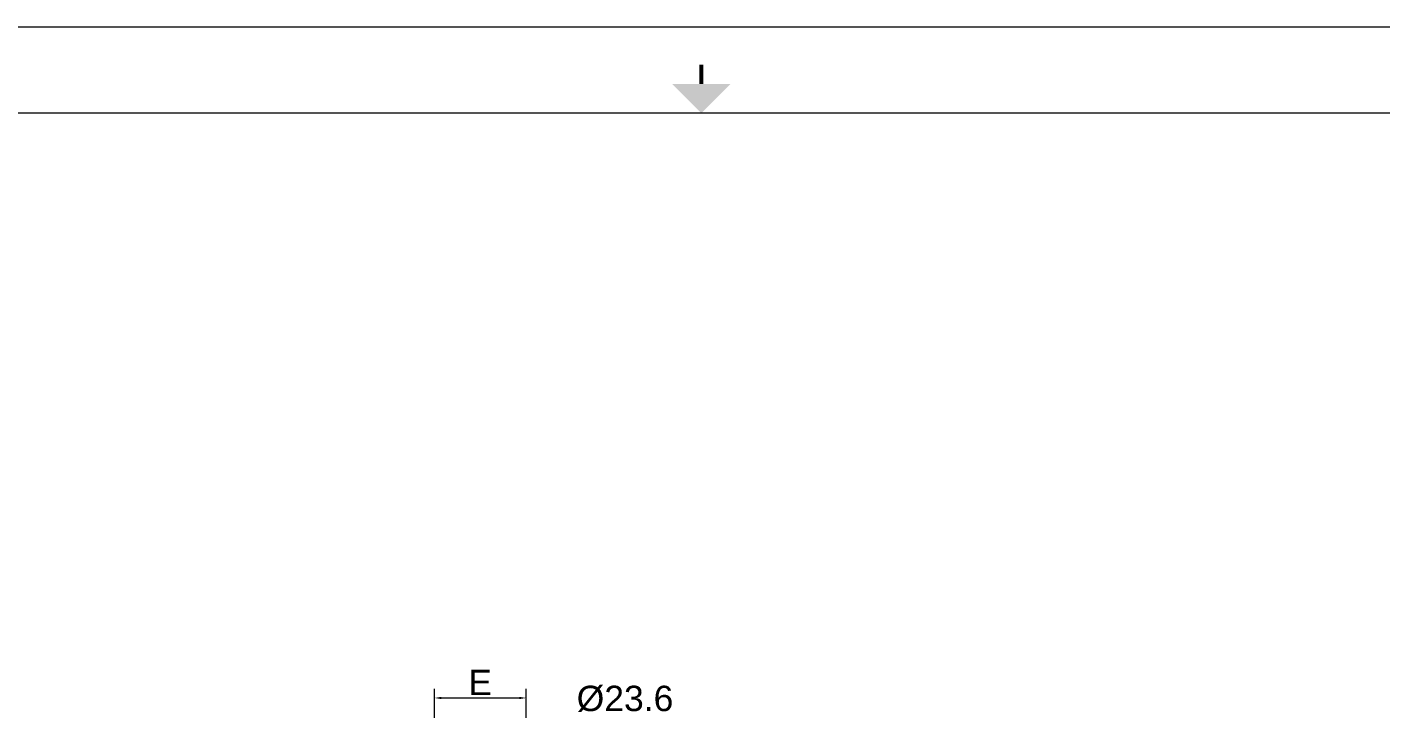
# Model space of a CAD drawing. Header units: inches. Extents: x 0 to 26418, y 0 to 20128.
# Drawn here: x 8830 to 17624, y 15699 to 20128 of the extents above; entities that cross this region are included whole.
import ezdxf
from ezdxf.enums import TextEntityAlignment as Align

# ---------------------------------------------------------------- set-up
doc = ezdxf.new("R2010")
doc.units = ezdxf.units.IN
doc.header["$MEASUREMENT"] = 0
doc.layers.get('Defpoints').update_dxf_attribs({"lineweight": 5})
doc.layers.add('Title Block', color=7, linetype='Continuous', lineweight=5)
doc.styles.add('ACANSTS', font='romans.shx', dxfattribs={"height": 1})
doc.styles.add('Roman', font='arial.ttf')
doc.styles.get("Standard").update_dxf_attribs({"font": 'arial.ttf'})
doc.dimstyles.new('ISO-25', dxfattribs={"dimscale": 30, "dimtxt": 1.5, "dimasz": 1.5, "dimexe": 2, "dimexo": 2, "dimtad": 1, "dimtih": 1, "dimtoh": 1, "dimdec": 1, "dimlfac": 0.03937, "dimdsep": 46, "dimtxsty": 'Standard', "dimcen": 2.5, "dimclrd": 7, "dimclre": 7, "dimclrt": 7, "dimadec": 0, "dimazin": 0, "dimtfac": 1, "dimtdec": 1, "dimtmove": 0, "dimatfit": 3, "dimfxl": 1, "dimlwd": 5, "dimlwe": 5, "dimarcsym": 0})

# ---------------------------------------------------------------- blocks, each defined once
blk = doc.blocks.new('LONE STAR BLOWER TITLE BLOCK (SIZE A)')
at = {"layer": 'Title Block', "lineweight": 15}
for p, q in [((23.625, 18), (0, 18)), ((23.125, 17.5), (0.5, 17.5)), ((23.125, 17.5), (0.5, 17.5))]:
    blk.add_line(p, q, dxfattribs=at)
at = {"layer": 'Title Block', "lineweight": 15, "const_width": 0.0225}
blk.add_lwpolyline([(11.8125, 17.7812), (11.8125, 17.6687)], dxfattribs=at)
at = {"layer": 'Title Block', "lineweight": 15}
blk.add_solid([(11.6437, 17.6687), (11.9813, 17.6687), (11.8125, 17.5)], dxfattribs=at)
at = {"layer": 'Title Block', "lineweight": 15, "style": 'ACANSTS'}
for tag, p, height in [('DRAWN_BY', (14.7817, 2.2896), 0.135), ('DRAWN_DATE', (15.8526, 2.3021), 0.135), ('DRAWING_SUBTITLE', (17.7236, 1.9768), 0.2025), ('CHECKED_BY', (14.804, 1.9438), 0.135), ('CHECK_DATE', (15.8339, 1.9487), 0.135), ('ENGINEER', (14.7979, 1.6123), 0.135), ('ENG_DATE', (15.8249, 1.6112), 0.135), ('DRAWING_SUBTITLE', (17.7211, 1.5494), 0.2025), ('MANUFACTURING', (14.7936, 1.2748), 0.135), ('MFG_DATE', (15.826, 1.2778), 0.135), ('CONTROL', (14.7936, 0.9373), 0.135), ('CONTROL_DATE', (15.826, 0.9403), 0.135), ('CAGE_CODE', (17.9275, 0.9163), 0.135), ('MODEL_FILE_NAME', (9.0607, 0.6111), 0.135), ('APPROVED_BY', (14.7823, 0.5726), 0.135), ('APPROVAL_DATE', (15.8177, 0.5698), 0.135)]:
    blk.add_attdef(tag, p, '', height=height, dxfattribs=at)
at = {"layer": 'Title Block', "lineweight": 15, "style": 'Roman', "flags": 8}
for tag, height, p in [('DWG_NUMBER', 0.2812, (19.0664, 1.1474)), ('SCALE', 0.135, (18.1035, 0.7041)), ('SHEETNUMBER', 0.135, (21.2556, 0.7041)), ('TOTA_SHEETS', 0.135, (21.8939, 0.7016))]:
    blk.add_attdef(tag, text='', height=height, dxfattribs=at).set_placement(p, align=Align.TOP_LEFT)
at = {"layer": 'Title Block', "lineweight": 15, "style": 'ACANSTS'}
blk.add_attdef('REVISION', text='', height=0.135, dxfattribs=at).set_placement((22.8495, 0.8933), align=Align.CENTER)
blk = doc.blocks.new('*D30')
at = {"color": 7, "linetype": 'Continuous', "lineweight": 5, "transparency": 16777216}
for p, q in [((11475.7, 15594.2), (11475.7, 15830.1)), ((12072, 15594.2), (12072, 15830.1)), ((11520.7, 15770.1), (12027, 15770.1))]:
    blk.add_line(p, q, dxfattribs=at)
at = {"color": 7, "transparency": 16777216}
for points in [[(11520.7, 15777.6), (11520.7, 15762.6), (11475.7, 15770.1)], [(12027, 15777.6), (12027, 15762.6), (12072, 15770.1)]]:
    blk.add_solid(points, dxfattribs=at)
at = {"layer": 'Defpoints', "color": 0, "transparency": 16777216}
for p in [(12072, 15770.1), (11475.7, 15534.2), (12072, 15534.2)]:
    blk.add_point(p, dxfattribs=at)
at = {"color": 7, "lineweight": 5, "transparency": 16777216, "insert": (11772.9, 15871.3), "char_height": 165, "attachment_point": 5, "style": 'Roman'}
blk.add_mtext('E', dxfattribs=at)
blk = doc.blocks.new('*D32')
at = {"color": 7, "linetype": 'Continuous', "lineweight": 5, "transparency": 16777216}
for p, q in [((12414.9, 15259.2), (12414.9, 15632)), ((12459.9, 15572), (12968.9, 15572)), ((13013.9, 15259.2), (13013.9, 15632))]:
    blk.add_line(p, q, dxfattribs=at)
at = {"color": 7, "transparency": 16777216}
for points in [[(12459.9, 15579.5), (12459.9, 15564.5), (12414.9, 15572)], [(12968.9, 15579.5), (12968.9, 15564.5), (13013.9, 15572)]]:
    blk.add_solid(points, dxfattribs=at)
at = {"layer": 'Defpoints', "color": 0, "transparency": 16777216}
for p in [(13013.9, 15572), (12414.9, 15199.2), (13013.9, 15199.2)]:
    blk.add_point(p, dxfattribs=at)
at = {"color": 7, "lineweight": 5, "transparency": 16777216, "insert": (12713.9, 15764.1), "char_height": 165, "attachment_point": 5, "style": 'Roman'}
blk.add_mtext('%%C23.6', dxfattribs=at)

msp = doc.modelspace()

# ---------------------------------------------------------------- block references
at = {"xscale": 1118.237794126772, "yscale": 1118.237794126772, "zscale": 1118.237794126772}
msp.add_blockref('LONE STAR BLOWER TITLE BLOCK (SIZE A)', (0.13, 0.08), dxfattribs=at)

# ---------------------------------------------------------------- dimensions: what is measured, and where the dimension line sits
at = {"color": 7, "lineweight": 5}
for base, p1, p2, text, picture, middle in [((12072.04, 15770.07), (11475.74, 15534.18), (12072.04, 15534.18), 'E', '*D30', (11772.95, 15770.07)), ((13013.95, 15571.99), (12414.95, 15199.18), (13013.95, 15199.18), '%%C23.6', '*D32', (12713.95, 15656.48))]:
    dim = msp.add_linear_dim(base=base, p1=p1, p2=p2, text=text, dimstyle='ISO-25', override={"dimtxt": 5.5, "dimpost": '\\X', "dimtxsty": 'Roman', "dimtmove": 1}, dxfattribs=at)
    dim.commit()
    dim.dimension.update_dxf_attribs({"geometry": picture, "text_midpoint": middle, "dimtype": 160})

doc.saveas('drawing.dxf')
